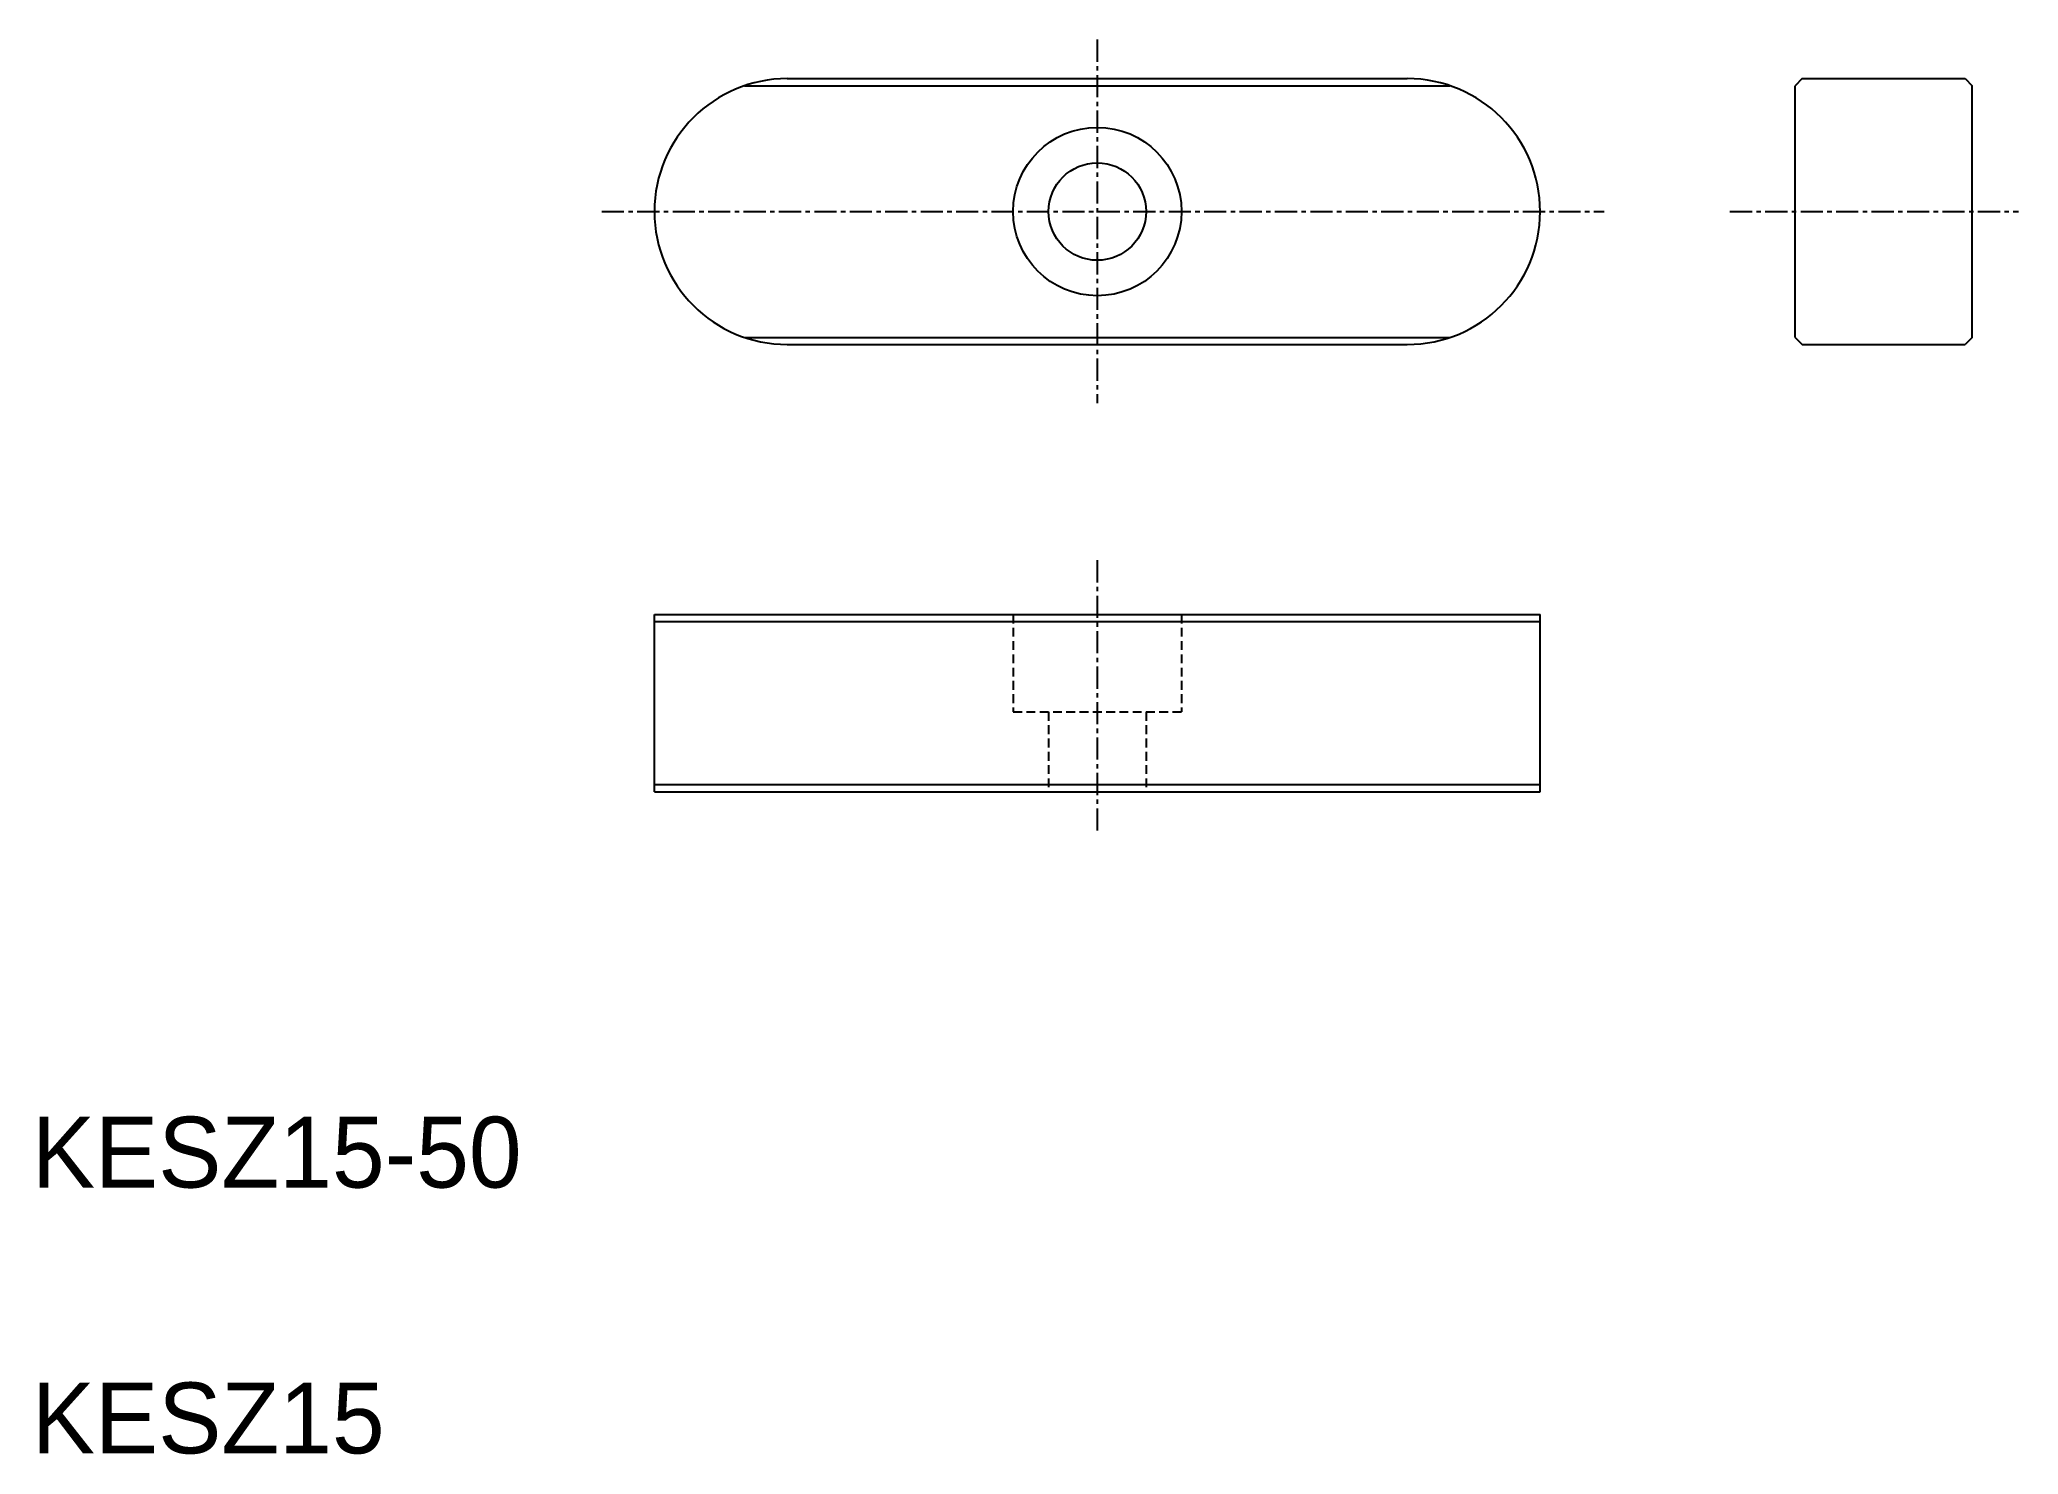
# Model space of a CAD drawing. Extents: x 10 to 122, y 10 to 90.
import ezdxf

# ---------------------------------------------------------------- set-up
doc = ezdxf.new("R2010")
doc.units = 0
doc.linetypes.add('CENTER', pattern=[2, 1.25, -0.25, 0.25, -0.25])
doc.linetypes.add('DASHED', pattern=[0.75, 0.5, -0.25])
doc.layers.get('0').update_dxf_attribs({"linetype": 'CONTINUOUS'})
doc.layers.add('CENTER', color=1, linetype='CENTER')

msp = doc.modelspace()

# ---------------------------------------------------------------- linework, layer by layer
at = {"color": 3, "linetype": 'CONTINUOUS'}
for p, q in [((50.23, 87.18), (90.06, 87.18)), ((50.23, 72.98), (90.06, 72.98)), ((45.15, 56.94), (95.15, 56.94)), ((45.15, 47.74), (95.15, 47.74))]:
    msp.add_line(p, q, dxfattribs=at)
for p, q in [((52.65, 87.58), (87.65, 87.58)), ((109.94, 87.58), (109.54, 87.18)), ((109.54, 72.98), (109.54, 87.18)), ((109.94, 87.58), (119.14, 87.58)), ((119.14, 87.58), (119.54, 87.18)), ((119.54, 72.98), (119.54, 87.18)), ((45.15, 80.08), (45.15, 80.08)), ((95.15, 80.08), (95.15, 80.08)), ((109.54, 72.98), (109.94, 72.58)), ((119.54, 72.98), (119.14, 72.58)), ((52.65, 72.58), (87.65, 72.58)), ((109.94, 72.58), (119.14, 72.58)), ((45.15, 57.34), (95.15, 57.34)), ((45.15, 47.34), (45.15, 57.34)), ((95.15, 47.34), (95.15, 57.34)), ((45.15, 47.34), (95.15, 47.34)), ((57.65, 47.34), (57.65, 47.34)), ((70.15, 47.34), (70.15, 47.34))]:
    msp.add_line(p, q)
at = {"color": 3, "linetype": 'DASHED'}
for p, q in [((65.4, 57.34), (65.4, 51.84)), ((74.9, 57.34), (74.9, 51.84)), ((65.4, 51.84), (74.9, 51.84)), ((67.4, 51.84), (67.4, 47.34)), ((72.9, 51.84), (72.9, 47.34))]:
    msp.add_line(p, q, dxfattribs=at)
for radius in [4.75, 2.75]:
    msp.add_circle((70.15, 80.08), radius)
for centre, start, end in [((52.65, 80.08), 90, 180), ((87.65, 80.08), 0, 90), ((52.65, 80.08), 180, 270), ((87.65, 80.08), 270, 360)]:
    msp.add_arc(centre, 7.5, start, end)
at = {"layer": 'CENTER', "color": 1, "linetype": 'CENTER'}
for p, q in [((70.15, 89.78), (70.15, 69.26)), ((42.18, 80.08), (98.77, 80.08)), ((105.86, 80.08), (122.15, 80.08)), ((70.15, 60.4), (70.15, 44.9))]:
    msp.add_line(p, q, dxfattribs=at)

# ---------------------------------------------------------------- texts
for s, p in [('KESZ15-50', (10, 25)), ('KESZ15', (10, 10))]:
    msp.add_text(s, height=4).set_placement(p)

doc.saveas('drawing.dxf')
